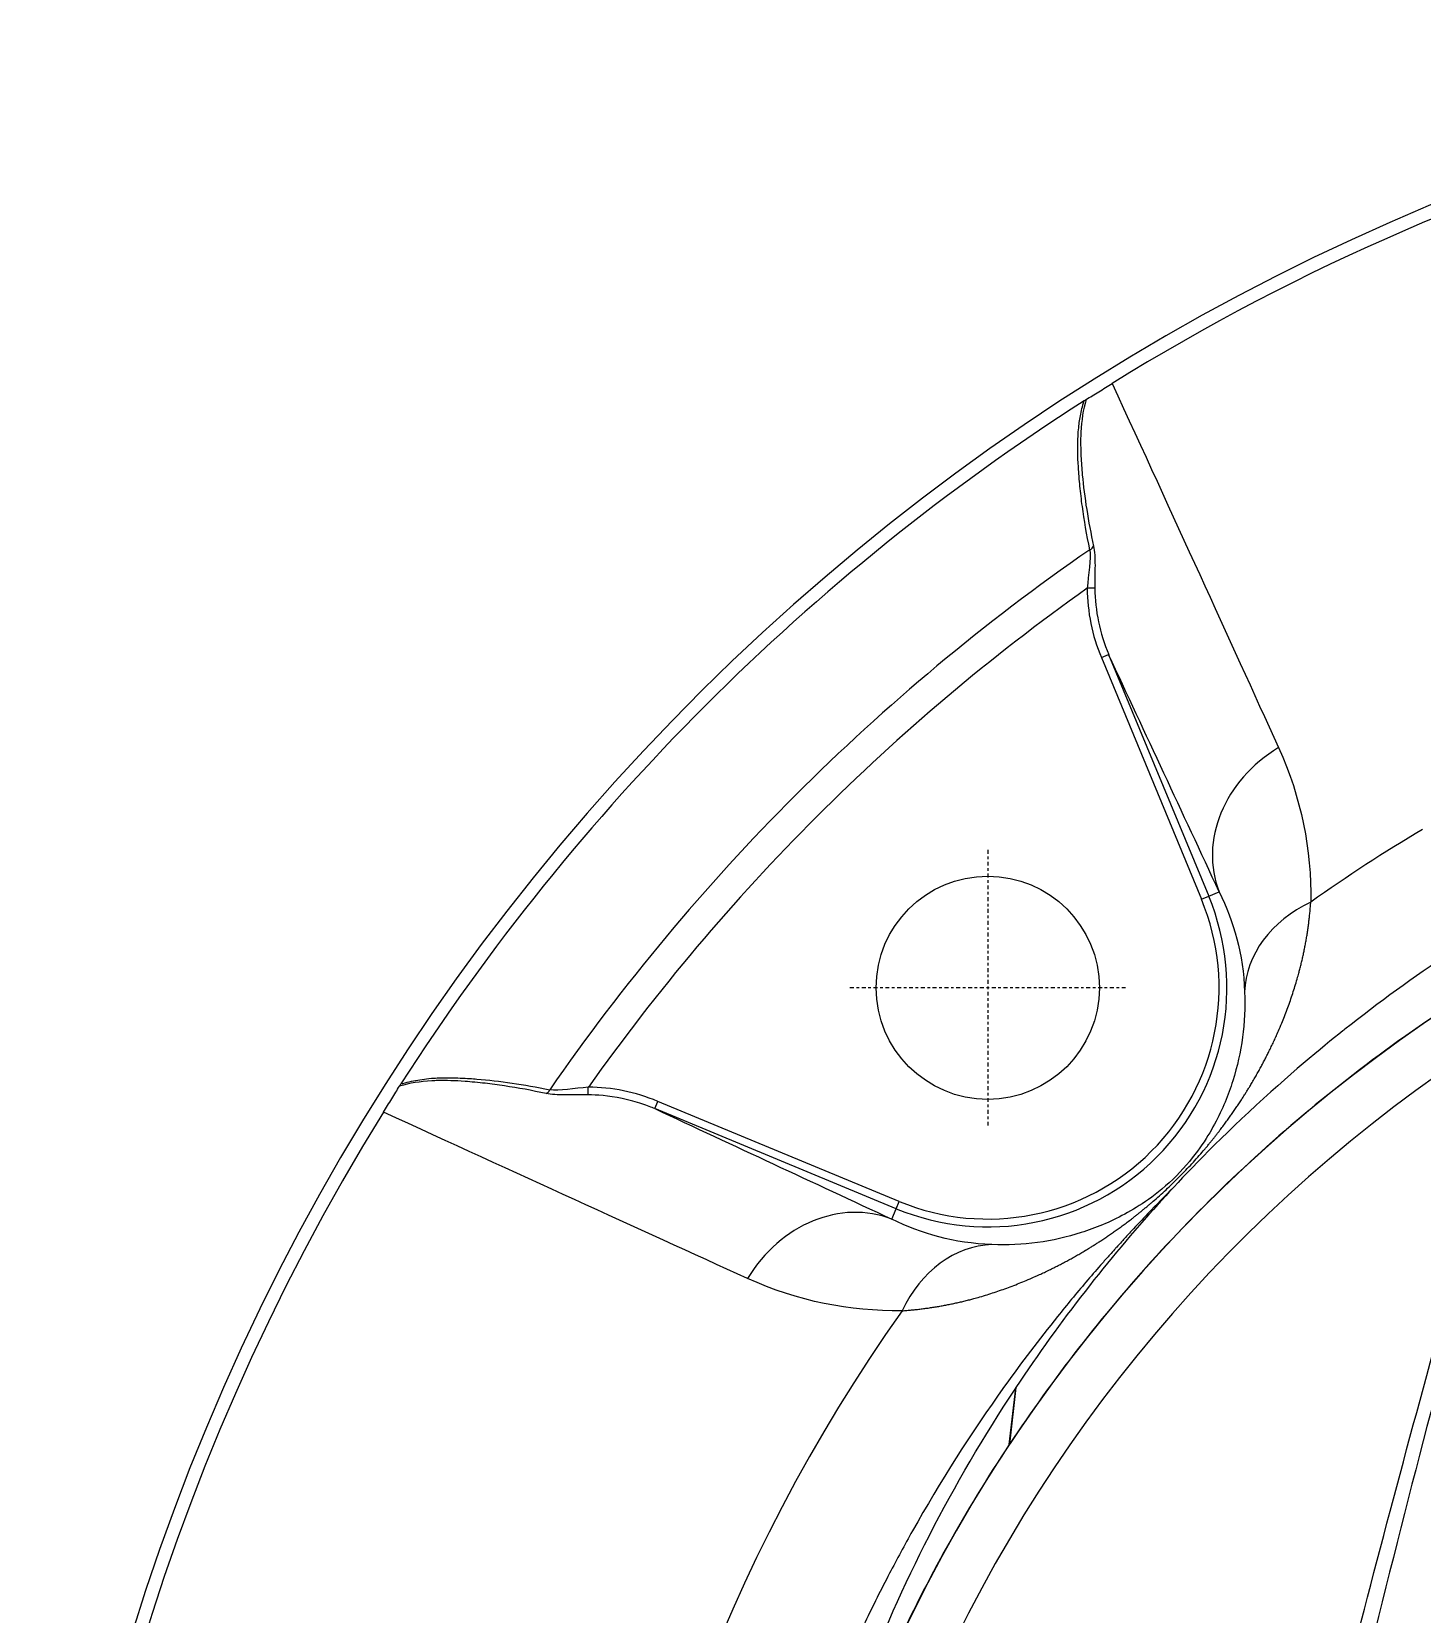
# Model space of a CAD drawing. Header units: millimetres. Extents: x 0 to 4378, y 0 to 2376.
# Drawn here: x 690.8 to 743.8, y 2192.5 to 2252.8 of the extents above; entities that cross this region are included whole.
import ezdxf

# ---------------------------------------------------------------- set-up
doc = ezdxf.new("R2010")
doc.units = ezdxf.units.MM
doc.header["$LTSCALE"] = 0.2
doc.linetypes.add('CENTER2', pattern=[1.125, 0.75, -0.125, 0.125, -0.125])
doc.layers.add('02_Center Line', color=1, linetype='CENTER2')

# ---------------------------------------------------------------- blocks, each defined once
blk = doc.blocks.new('A$C67cfe5fe')
for p, q in [((-45.922, 65.214), (-46.213, 65.213)), ((-45.674, 62.572), (-45.397, 62.686)), ((-45.397, 62.686), (-41.586, 53.485)), ((-45.674, 62.572), (-41.863, 53.371)), ((-41.586, 53.485), (-41.186, 53.651)), ((-41.863, 53.371), (-41.586, 53.485)), ((-65.214, 45.922), (-65.213, 46.213)), ((-62.686, 45.397), (-62.572, 45.674)), ((-53.485, 41.586), (-62.686, 45.397)), ((-53.371, 41.863), (-62.572, 45.674)), ((-53.485, 41.586), (-53.371, 41.863)), ((-53.651, 41.186), (-53.485, 41.586)), ((-49.182, 32.604), (-48.937, 34.753)), ((-48.929, 34.776), (-49.171, 32.62)), ((-49.182, 32.604), (-49.171, 32.62))]:
    blk.add_line(p, q)
blk.add_circle((-50, 50), 4.25)
for centre, radius, start, end in [((0, 0), 86.413, 313.06048, 226.93952), ((0, 0), 85.907, 104.96021, 121.79522), ((0, 0), 85.917, 122.63635, 147.36365), ((0, 0), 81.076, 124.66612, 145.33388), ((0, 0), 79.927, 125.32313, 144.67687), ((0, 0), 59, 311.98884, 228.01116), ((0, 0), 57.092, 313.69818, 226.30182), ((0, 0), 65.256, 120.83715, 125.29036), ((-50, 50), 9.108, 247.5, 22.5), ((-50, 50), 8.808, 247.5, 22.5), ((0, 0), 85.907, 148.20478, 211.79522), ((0, 0), 65.256, 144.70964, 205.29271)]:
    blk.add_arc(centre, radius, start, end)
for centre, major_axis, ratio, start_param, end_param in [((-46.246, 66.872), (0.294, 0.06), 0.73863, 5.018432, 5.756015), ((-13.502, 67.821), (32.677, 3.259), 0.454652, 3.098, 3.27804), ((-14.18, 67.613), (31.713, 2.944), 0.454366, 3.103899, 3.281624), ((-36.568, 55.564), (-4.532, -2.112), 0.855881, 4.837604, 6.232548), ((-35.22, 49.761), (-4.999, -0.1), 0.810651, 5.214974, 6.238464), ((-66.872, 46.246), (0.06, 0.294), 0.73863, 3.668763, 4.406346), ((-67.821, 13.501), (3.259, 32.678), 0.454648, 6.146738, 6.326777), ((-55.564, 36.568), (2.112, 4.532), 0.855881, 0.050637, 1.445582), ((-49.761, 35.22), (0.1, 4.999), 0.810651, 0.044721, 1.068212)]:
    blk.add_ellipse(centre, major_axis=major_axis, ratio=ratio, start_param=start_param, end_param=end_param)
for points, knots in [([(-46.256, 72.402), (-46.101, 72.497), (-45.94, 72.596), (-45.606, 72.803), (-45.435, 72.909), (-45.263, 73.015)], [-0.1212579, -0.1212579, -0.1212579, -0.1212579, -0.0607335, -0.0607335, 0, 0, 0, 0]), ([(-46.115, 66.683), (-46.233, 67.256), (-46.327, 67.806), (-46.399, 68.332), (-46.435, 68.596), (-46.466, 68.853), (-46.491, 69.105), (-46.503, 69.223), (-46.514, 69.341), (-46.523, 69.456), (-46.524, 69.464), (-46.524, 69.471), (-46.525, 69.478), (-46.534, 69.601), (-46.542, 69.701), (-46.55, 69.842), (-46.574, 70.248), (-46.58, 70.593), (-46.567, 70.902), (-46.562, 71.024), (-46.555, 71.141), (-46.545, 71.254), (-46.527, 71.453), (-46.508, 71.602), (-46.475, 71.781), (-46.442, 71.96), (-46.396, 72.15), (-46.335, 72.352)], [0, 0, 0, 0, 0.25, 0.25, 0.25, 0.375, 0.375, 0.375, 0.4338257, 0.4338257, 0.4338257, 0.4375, 0.4375, 0.4375, 0.5, 0.5, 0.5, 0.6787887, 0.6787887, 0.6787887, 0.75, 0.75, 0.75, 0.875, 0.875, 0.875, 0.9999999, 0.9999999, 0.9999999, 0.9999999]), ([(-46.256, 72.402), (-46.367, 72.018), (-46.433, 71.603), (-46.455, 71.163), (-46.459, 71.087), (-46.461, 71.017), (-46.463, 70.949), (-46.466, 70.82), (-46.465, 70.699), (-46.462, 70.566), (-46.458, 70.361), (-46.447, 70.138), (-46.431, 69.894), (-46.422, 69.775), (-46.413, 69.656), (-46.402, 69.536), (-46.323, 68.673), (-46.176, 67.779), (-45.97, 66.815)], [0.000003, 0.000003, 0.000003, 0.000003, 0.25, 0.25, 0.25, 0.2932173, 0.2932173, 0.2932173, 0.375, 0.375, 0.375, 0.5, 0.5, 0.5, 0.5610134, 0.5610134, 0.5610134, 1, 1, 1, 1]), ([(-46.335, 72.352), (-46.321, 72.361), (-46.307, 72.37), (-46.28, 72.387), (-46.268, 72.394), (-46.256, 72.402)], [-0.009677245, -0.009677245, -0.009677245, -0.009677245, -0.00461938, -0.00461938, -0.000003186, -0.000003186, -0.000003186, -0.000003186]), ([(-45.97, 66.815), (-45.931, 66.634), (-45.919, 66.351), (-45.917, 66.078), (-45.916, 65.805), (-45.925, 65.516), (-45.922, 65.214)], [0, 0, 0, 0, 0.5, 0.5, 0.5, 1, 1, 1, 1]), ([(-18.141, 58.211), (-19.748, 57.69), (-21.452, 57.056), (-23.225, 56.291), (-23.852, 56.021), (-24.665, 55.658), (-25.646, 55.181), (-26.87, 54.586), (-27.632, 54.17), (-27.98, 53.981), (-28.95, 53.455), (-29.689, 53.019), (-30.223, 52.698), (-30.955, 52.257), (-31.672, 51.804), (-32.373, 51.339), (-33.776, 50.408), (-35.118, 49.431), (-36.399, 48.417), (-36.439, 48.385), (-36.449, 48.377), (-36.474, 48.357), (-37.271, 47.724), (-38.509, 46.716), (-40.063, 45.265), (-41.569, 43.857), (-42.634, 42.723), (-43.365, 41.921), (-43.402, 41.879), (-43.465, 41.811), (-43.515, 41.756), (-45.41, 39.658), (-47.234, 37.33), (-48.929, 34.776)], [-1, -1, -1, -1, -0.875, -0.875, -0.875, -0.8125, -0.8125, -0.8125, -0.75, -0.75, -0.75, -0.6875, -0.6875, -0.6875, -0.625, -0.625, -0.625, -0.5000062, -0.5000062, -0.5000062, -0.4961503, -0.4961503, -0.4961503, -0.375, -0.375, -0.375, -0.2500563, -0.2500563, -0.2500563, -0.243637, -0.243637, -0.243637, 0, 0, 0, 0]), ([(-18.222, 56.13), (-19.977, 55.559), (-21.681, 54.911), (-23.331, 54.201), (-24.981, 53.491), (-26.575, 52.717), (-28.109, 51.886), (-31.176, 50.225), (-33.996, 48.342), (-36.572, 46.307), (-39.148, 44.272), (-41.482, 42.084), (-43.577, 39.789), (-45.671, 37.494), (-47.528, 35.092), (-49.171, 32.62)], [-1, -1, -1, -1, -0.875, -0.875, -0.875, -0.75, -0.75, -0.75, -0.5, -0.5, -0.5, -0.25, -0.25, -0.25, 0, 0, 0, 0]), ([(-40.218, 49.842), (-40.172, 48.657), (-40.326, 47.548), (-40.841, 45.917), (-41.057, 45.381), (-41.519, 44.522), (-41.697, 44.224), (-42.154, 43.576), (-42.45, 43.206), (-43.185, 42.469), (-43.558, 42.168), (-44.203, 41.711), (-44.496, 41.534), (-45.361, 41.066), (-45.899, 40.847), (-47.538, 40.328), (-48.654, 40.172), (-49.842, 40.218)], [0, 0, 0, 0, 0.25, 0.25, 0.375, 0.375, 0.4375, 0.4375, 0.5, 0.5, 0.5625, 0.5625, 0.625, 0.625, 0.75, 0.75, 1, 1, 1, 1]), ([(-66.815, 45.97), (-67.365, 46.088), (-67.894, 46.186), (-68.401, 46.263), (-68.654, 46.301), (-68.903, 46.334), (-69.145, 46.361), (-69.27, 46.375), (-69.404, 46.388), (-69.537, 46.4), (-69.664, 46.412), (-69.789, 46.422), (-69.906, 46.431), (-70.3, 46.459), (-70.611, 46.472), (-70.948, 46.464), (-71.023, 46.462), (-71.099, 46.459), (-71.178, 46.455), (-71.611, 46.432), (-72.021, 46.366), (-72.402, 46.256)], [0, 0, 0, 0, 0.25, 0.25, 0.25, 0.375, 0.375, 0.375, 0.439265, 0.439265, 0.439265, 0.5, 0.5, 0.5, 0.7044426, 0.7044426, 0.7044426, 0.75, 0.75, 0.75, 0.9999969, 0.9999969, 0.9999969, 0.9999969]), ([(-72.352, 46.335), (-72.142, 46.398), (-71.927, 46.449), (-71.707, 46.486), (-71.596, 46.505), (-71.485, 46.521), (-71.372, 46.534), (-71.258, 46.547), (-71.115, 46.558), (-71.028, 46.563), (-70.987, 46.566), (-70.945, 46.567), (-70.901, 46.569), (-70.76, 46.575), (-70.607, 46.576), (-70.441, 46.573), (-70.224, 46.57), (-69.96, 46.558), (-69.726, 46.543), (-69.637, 46.537), (-69.547, 46.53), (-69.457, 46.522), (-68.598, 46.452), (-67.672, 46.318), (-66.683, 46.115)], [0.0000001, 0.0000001, 0.0000001, 0.0000001, 0.125, 0.125, 0.125, 0.1875, 0.1875, 0.1875, 0.25, 0.25, 0.25, 0.2795113, 0.2795113, 0.2795113, 0.375, 0.375, 0.375, 0.5, 0.5, 0.5, 0.5477602, 0.5477602, 0.5477602, 1, 1, 1, 1]), ([(-73.015, 45.263), (-72.909, 45.435), (-72.803, 45.605), (-72.597, 45.939), (-72.497, 46.101), (-72.402, 46.256)], [-0.1213984, -0.1213984, -0.1213984, -0.1213984, -0.0607472, -0.0607472, -0.0000244, -0.0000244, -0.0000244, -0.0000244]), ([(-72.402, 46.256), (-72.394, 46.268), (-72.387, 46.28), (-72.37, 46.307), (-72.361, 46.321), (-72.352, 46.335)], [-0.009683736, -0.009683736, -0.009683736, -0.009683736, -0.005063892, -0.005063892, -0.000000983, -0.000000983, -0.000000983, -0.000000983]), ([(-65.214, 45.922), (-65.514, 45.925), (-65.763, 45.916), (-66.075, 45.917), (-66.387, 45.918), (-66.633, 45.931), (-66.815, 45.97)], [0, 0, 0, 0, 0.5, 0.5, 0.5, 1, 1, 1, 1]), ([(-62.686, 45.397), (-62.805, 45.446), (-62.965, 45.509), (-63.374, 45.645), (-63.659, 45.725), (-64.458, 45.892), (-64.898, 45.919), (-65.214, 45.922)], [0, 0, 0, 0, 0.25, 0.25, 0.5, 0.5, 1, 1, 1, 1]), ([(-42.927, 42.396), (-43.257, 42.068), (-43.582, 41.736), (-44.112, 41.182), (-44.32, 40.962), (-44.628, 40.631), (-44.73, 40.52), (-44.899, 40.335), (-45.115, 40.097), (-45.135, 40.075)], [-0.1137215, -0.1137215, -0.1137215, -0.1137215, -0.0619841, -0.0619841, -0.028133, -0.028133, -0.0112076, -0.0112076, -0.0000006, -0.0000006, -0.0000006, -0.0000006]), ([(-45.135, 40.075), (-45.154, 40.053), (-45.358, 39.826), (-45.515, 39.649), (-45.61, 39.542), (-45.891, 39.221), (-46.077, 39.006), (-46.628, 38.358), (-46.988, 37.923), (-48.044, 36.609), (-48.718, 35.721), (-50.648, 33.025), (-51.816, 31.183), (-53.169, 28.777), (-53.46, 28.239), (-54.064, 27.083), (-54.374, 26.464), (-55.01, 25.137), (-55.332, 24.429), (-55.99, 22.906), (-56.32, 22.091), (-56.82, 20.778), (-57.001, 20.281), (-57.328, 19.346), (-57.477, 18.906), (-57.777, 17.98), (-57.928, 17.495), (-58.128, 16.816), (-58.184, 16.623), (-58.291, 16.25), (-58.339, 16.076), (-58.469, 15.605), (-58.544, 15.327), (-58.673, 14.829), (-58.726, 14.618), (-58.831, 14.192), (-58.884, 13.974), (-58.96, 13.653), (-58.982, 13.557), (-59.039, 13.309), (-59.076, 13.145), (-59.122, 12.939), (-59.133, 12.885), (-59.154, 12.791), (-59.163, 12.748), (-59.182, 12.664), (-59.188, 12.633), (-59.203, 12.563), (-59.213, 12.517), (-59.239, 12.395), (-59.254, 12.322), (-59.291, 12.145), (-59.312, 12.04), (-59.363, 11.775), (-59.393, 11.615), (-59.449, 11.293), (-59.476, 11.132), (-59.581, 10.477), (-59.646, 9.982), (-59.856, 8.014), (-59.899, 6.535), (-59.795, 4.382), (-59.738, 3.708), (-59.581, 2.392), (-59.482, 1.752), (-59.329, 0.935), (-59.294, 0.76), (-59.249, 0.542), (-59.239, 0.492), (-59.21, 0.356), (-59.19, 0.266), (-59.117, -0.072), (-59.059, -0.326), (-59, -0.582)], [-8.505803, -8.505803, -8.505803, -8.505803, -8.494785, -8.494785, -8.478063, -8.478063, -8.444627, -8.444627, -8.377752, -8.377752, -8.243883, -8.243883, -7.976301, -7.976301, -7.899894, -7.899894, -7.812617, -7.812617, -7.713811, -7.713811, -7.601206, -7.601206, -7.533204, -7.533204, -7.472897, -7.472897, -7.406802, -7.406802, -7.380659, -7.380659, -7.356701, -7.356701, -7.315971, -7.315971, -7.284981, -7.284981, -7.253286, -7.253286, -7.239037, -7.239037, -7.215436, -7.215436, -7.206289, -7.206289, -7.198131, -7.198131, -7.189482, -7.189482, -7.169747, -7.169747, -7.137337, -7.137337, -7.092372, -7.092372, -7.023785, -7.023785, -6.954937, -6.954937, -6.744242, -6.744242, -6.117798, -6.117798, -5.832068, -5.832068, -5.558694, -5.558694, -5.484409, -5.484409, -5.462186, -5.462186, -5.424226, -5.424226, -5.313493, -5.313493, -5.313493, -5.313493]), ([(-58.198, 9.999), (-58.135, 10.473), (-58.067, 10.946), (-57.357, 15.467), (-56.29, 19.468), (-53.308, 27.272), (-51.371, 31.084), (-48.937, 34.753)], [-3.61915, -3.61915, -3.61915, -3.61915, -3.420514, -3.420514, -1.719638, -1.719638, 0, 0, 0, 0]), ([(-48.937, 34.753), (-48.936, 34.757), (-48.934, 34.761), (-48.932, 34.768), (-48.93, 34.772), (-48.929, 34.776)], [0, 0, 0, 0, 0.001275561, 0.001275561, 0.002551107, 0.002551107, 0.002551107, 0.002551107]), ([(-49.182, 32.604), (-50.865, 30.07), (-52.316, 27.459), (-53.546, 24.798), (-54.776, 22.138), (-55.786, 19.426), (-56.595, 16.685), (-57.403, 13.945), (-58.007, 11.174), (-58.406, 8.389), (-58.794, 5.684), (-58.989, 2.965), (-58.999, 0.246)], [-1, -1, -1, -1, -0.875, -0.875, -0.875, -0.75, -0.75, -0.75, -0.625, -0.625, -0.625, -0.5036058, -0.5036058, -0.5036058, -0.5036058])]:
    blk.add_open_spline(points, degree=3, knots=knots)
for points in [[(-45.263, 73.015), (-42.93, 67.928), (-40.818, 63.306), (-38.927, 59.149)], [(-46.115, 66.683), (-46.069, 66.331), (-46.168, 65.741), (-46.213, 65.213)], [(-41.187, 53.653), (-42.591, 56.667), (-43.994, 59.678), (-45.397, 62.686)], [(-38.927, 59.149), (-38.053, 57.225), (-37.676, 55.259), (-37.699, 53.264)], [(-41.186, 53.651), (-40.63, 52.524), (-40.273, 51.279), (-40.218, 49.842)], [(-65.213, 46.213), (-65.735, 46.169), (-66.329, 46.068), (-66.683, 46.115)], [(-59.149, 38.927), (-63.309, 40.819), (-67.931, 42.931), (-73.015, 45.263)], [(-62.686, 45.397), (-59.678, 43.994), (-56.667, 42.591), (-53.653, 41.187)], [(-49.842, 40.218), (-51.279, 40.273), (-52.524, 40.63), (-53.651, 41.186)], [(-39.65, 10.203), (-37.358, 19.852), (-34.819, 29.907), (-31.966, 39.944)], [(-53.264, 37.699), (-55.262, 37.676), (-57.227, 38.054), (-59.149, 38.927)], [(-31.839, 38.669), (-34.917, 27.374), (-37.904, 14.905), (-40.725, 1.623)]]:
    blk.add_open_spline(points, degree=3)
blk.add_rational_spline([(-53.264, 37.699), (-51.561, 37.817), (-49.94, 38.241), (-47.506, 39.301), (-46.698, 39.722), (-45.379, 40.567), (-44.929, 40.88), (-43.922, 41.665), (-43.333, 42.169), (-42.138, 43.366), (-41.641, 43.951), (-40.856, 44.961), (-40.541, 45.419), (-39.705, 46.729), (-39.288, 47.533), (-38.237, 49.955), (-37.816, 51.566), (-37.699, 53.264)], [0.999999998671, 0.999999999009, 0.999999999296, 0.999999999632, 0.999999999729, 0.999999999847, 0.999999999881, 0.999999999936, 0.999999999957, 0.999999999956, 0.999999999935, 0.999999999879, 0.999999999843, 0.999999999725, 0.999999999629, 0.999999999293, 0.999999999008, 0.999999998671], degree=3, knots=[0, 0, 0, 0, 0.25, 0.25, 0.375, 0.375, 0.4375, 0.4375, 0.5, 0.5, 0.5625, 0.5625, 0.625, 0.625, 0.75, 0.75, 1, 1, 1, 1])
at = {"layer": '02_Center Line'}
for p, q in [((-50, 55.25), (-50, 44.75)), ((-44.75, 50), (-55.25, 50))]:
    blk.add_line(p, q, dxfattribs=at)

msp = doc.modelspace()

# ---------------------------------------------------------------- block references
msp.add_blockref('A$C67cfe5fe', (777.219, 2166.397))

doc.saveas('drawing.dxf')
